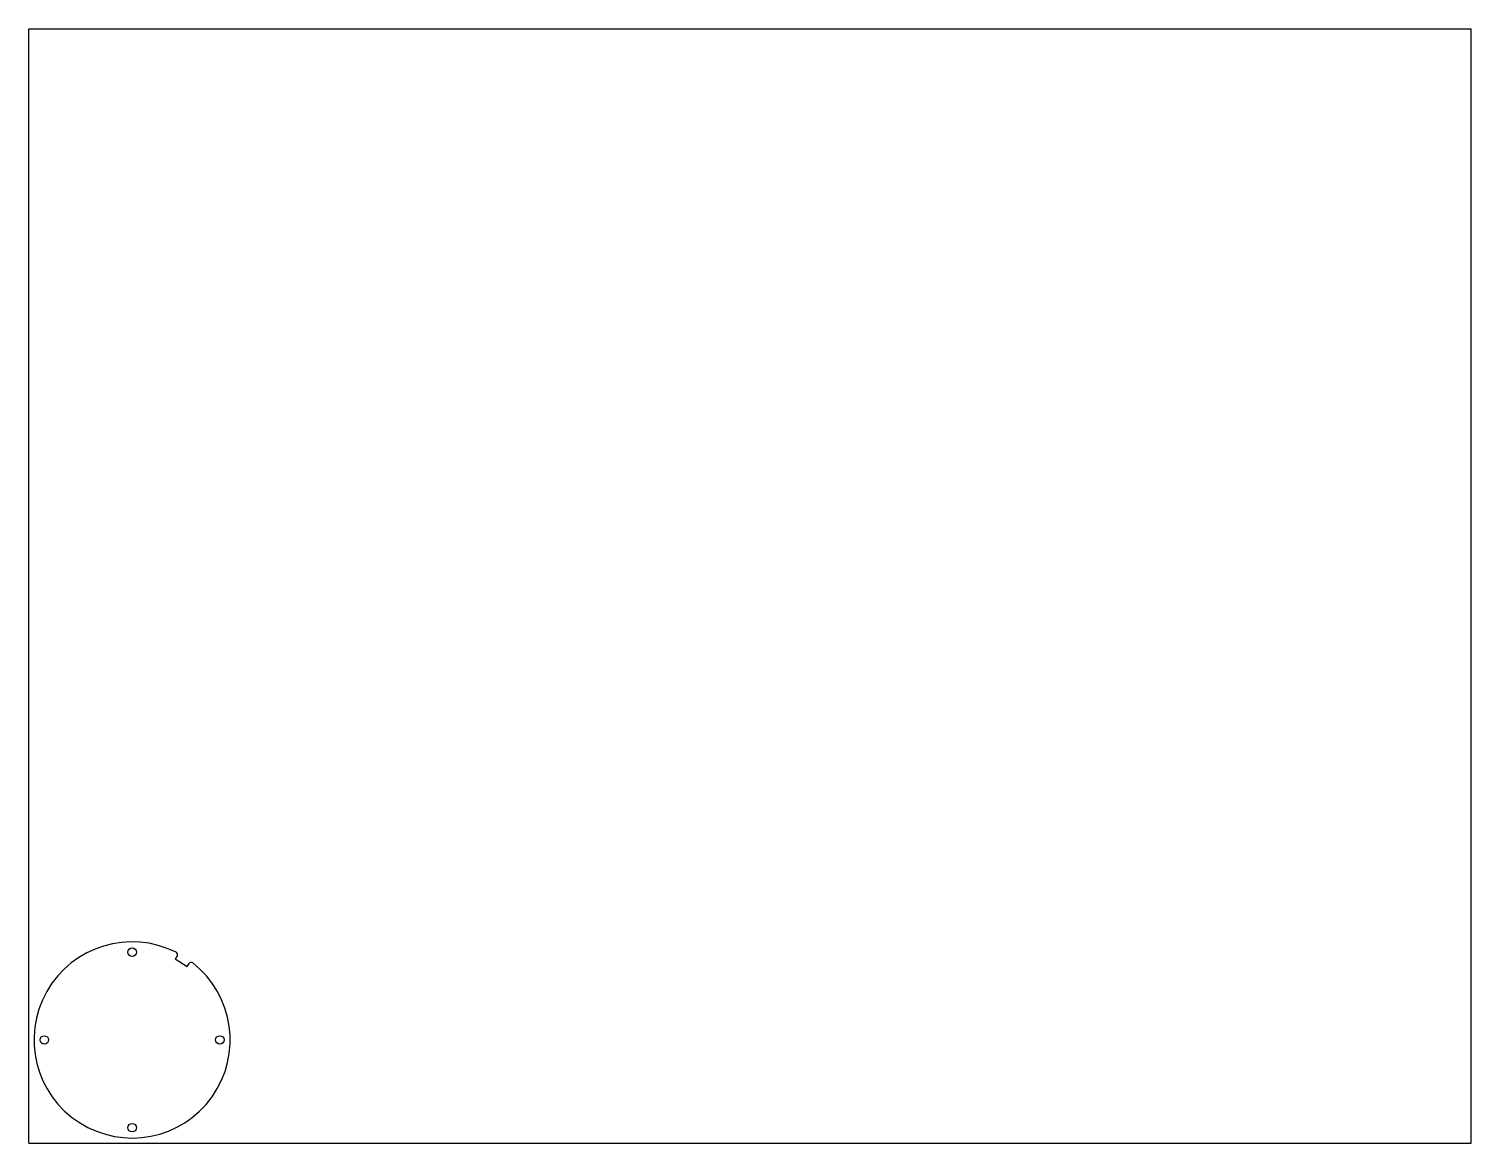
# Model space of a CAD drawing. Header units: millimetres. Extents: x 0 to 559, y 0 to 432.
import ezdxf

# ---------------------------------------------------------------- set-up
doc = ezdxf.new("R2010")
doc.units = ezdxf.units.MM
doc.header["$LTSCALE"] = 30.734
doc.layers.get('0').update_dxf_attribs({"linetype": 'CONTINUOUS'})
doc.layers.add('1__AXES', color=7, linetype='CONTINUOUS')

msp = doc.modelspace()

# ---------------------------------------------------------------- linework, layer by layer
at = {"color": 7, "linetype": 'CONTINUOUS'}
for p, q in [((0, 0), (0, 431.8)), ((0, 431.8), (558.8, 431.8)), ((558.8, 0), (558.8, 431.8)), ((57.46, 72.52), (56.75, 71.42)), ((56.75, 71.42), (61.39, 68.46)), ((61.39, 68.46), (62.1, 69.57)), ((0, 0), (558.8, 0))]:
    msp.add_line(p, q, dxfattribs=at)
for centre, radius, start, end in [((40, 40), 38, 63.317, 51.683), ((56.61, 73.06), 1, 327.5, 63.317), ((62.94, 69.03), 1, 51.683, 147.5)]:
    msp.add_arc(centre, radius, start, end, dxfattribs=at)
at = {"layer": '1__AXES', "color": 7, "linetype": 'CONTINUOUS'}
for centre in [(40, 74), (6, 40), (74, 40), (40, 6)]:
    msp.add_circle(centre, 1.65, dxfattribs=at)

doc.saveas('drawing.dxf')
